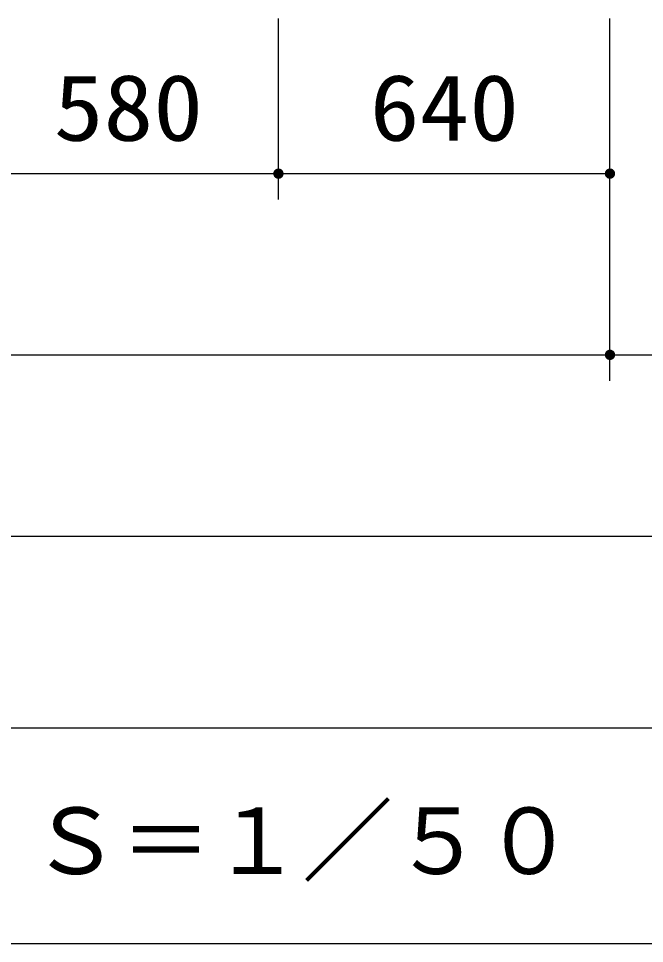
# Model space of a CAD drawing. Units: millimetres, scale not verified. Extents: x -14850 to 14850, y -10500 to 10500.
# Drawn here: x -8282 to -7074, y -8053 to -6266 of the extents above; entities that cross this region are included whole.
import ezdxf
from ezdxf.enums import TextEntityAlignment as Align

# ---------------------------------------------------------------- set-up
doc = ezdxf.new("R2010")
doc.units = ezdxf.units.MM
doc.header["$LTSCALE"] = 50
doc.layers.add('0-1_機器', color=3, linetype='Continuous', lineweight=25)
doc.layers.add('0-2_製作', color=5, linetype='Continuous', lineweight=25)
doc.styles.add('ＭＳ ゴシック', font='')
doc.styles.get('ＭＳ ゴシック').set_extended_font_data('MS Gothic')

msp = doc.modelspace()

# ---------------------------------------------------------------- linework, layer by layer
at = {"layer": '0-1_機器'}
msp.add_line((-10222.58, -8052.89), (-6889.25, -8052.89), dxfattribs=at)
msp.add_lwpolyline([(-10222.58, -7636.22), (-6889.25, -7636.22), (-6889.25, -8052.89)], dxfattribs=at)
at = {"layer": '0-2_製作', "color": 2}
for p, q in [((-7780.6, -6615.99), (-7780.6, -6266.35)), ((-7140.6, -6965.99), (-7140.6, -6266.35)), ((-8360.6, -6565.99), (-7780.6, -6565.99)), ((-7780.6, -6565.99), (-7140.6, -6565.99)), ((-10410.6, -6915.99), (-7140.6, -6915.99)), ((-7140.6, -6915.99), (-6520.6, -6915.99)), ((-10410.6, -7265.99), (-6520.6, -7265.99))]:
    msp.add_line(p, q, dxfattribs=at)
at = {"layer": '0-2_製作'}
for points in [[(-7786.48, -6557.9), (-7780.6, -6555.99), (-7780.6, -6565.99)], [(-7785.42, -6557.23), (-7780.6, -6555.99), (-7786.48, -6557.9)], [(-7784.28, -6556.69), (-7780.6, -6555.99), (-7785.42, -6557.23)], [(-7783.09, -6556.31), (-7780.6, -6555.99), (-7784.28, -6556.69)], [(-7781.86, -6556.07), (-7780.6, -6555.99), (-7783.09, -6556.31)], [(-7780.6, -6555.99), (-7770.6, -6565.99), (-7780.6, -6565.99)], [(-7779.98, -6556.01), (-7770.6, -6565.99), (-7780.6, -6555.99)], [(-7778.73, -6556.17), (-7770.6, -6565.99), (-7779.98, -6556.01)], [(-7778.73, -6556.17), (-7770.68, -6564.74), (-7770.6, -6565.99)], [(-7777.51, -6556.48), (-7770.68, -6564.74), (-7778.73, -6556.17)], [(-7777.51, -6556.48), (-7770.92, -6563.5), (-7770.68, -6564.74)], [(-7776.35, -6556.94), (-7770.92, -6563.5), (-7777.51, -6556.48)], [(-7146.48, -6557.9), (-7140.6, -6555.99), (-7140.6, -6565.99)], [(-7145.42, -6557.23), (-7140.6, -6555.99), (-7146.48, -6557.9)], [(-7144.29, -6556.69), (-7140.6, -6555.99), (-7145.42, -6557.23)], [(-7143.09, -6556.31), (-7140.6, -6555.99), (-7144.29, -6556.69)], [(-7141.86, -6556.07), (-7140.6, -6555.99), (-7143.09, -6556.31)], [(-7140.6, -6555.99), (-7130.6, -6565.99), (-7140.6, -6565.99)], [(-7139.98, -6556.01), (-7130.6, -6565.99), (-7140.6, -6555.99)], [(-7138.73, -6556.17), (-7130.6, -6565.99), (-7139.98, -6556.01)], [(-7138.73, -6556.17), (-7130.68, -6564.74), (-7130.6, -6565.99)], [(-7137.51, -6556.48), (-7130.68, -6564.74), (-7138.73, -6556.17)], [(-7137.51, -6556.48), (-7130.92, -6563.5), (-7130.68, -6564.74)], [(-7136.35, -6556.94), (-7130.92, -6563.5), (-7137.51, -6556.48)], [(-7790.58, -6565.36), (-7780.6, -6565.99), (-7790.6, -6565.99)], [(-7790.6, -6565.99), (-7782.48, -6575.81), (-7790.52, -6567.24)], [(-7790.6, -6565.99), (-7781.23, -6575.97), (-7782.48, -6575.81)], [(-7780.6, -6565.99), (-7781.23, -6575.97), (-7790.6, -6565.99)], [(-7790.43, -6564.12), (-7780.6, -6565.99), (-7790.58, -6565.36)], [(-7790.52, -6567.24), (-7783.69, -6575.5), (-7790.29, -6568.48)], [(-7790.52, -6567.24), (-7782.48, -6575.81), (-7783.69, -6575.5)], [(-7790.11, -6562.9), (-7780.6, -6565.99), (-7790.43, -6564.12)], [(-7790.29, -6568.48), (-7784.86, -6575.04), (-7789.9, -6569.67)], [(-7790.29, -6568.48), (-7783.69, -6575.5), (-7784.86, -6575.04)], [(-7789.65, -6561.73), (-7780.6, -6565.99), (-7790.11, -6562.9)], [(-7789.9, -6569.67), (-7785.96, -6574.43), (-7789.37, -6570.81)], [(-7789.9, -6569.67), (-7784.86, -6575.04), (-7785.96, -6574.43)], [(-7789.05, -6560.63), (-7780.6, -6565.99), (-7789.65, -6561.73)], [(-7789.37, -6570.81), (-7786.98, -6573.7), (-7788.69, -6571.87)], [(-7789.37, -6570.81), (-7785.96, -6574.43), (-7786.98, -6573.7)], [(-7788.31, -6559.62), (-7780.6, -6565.99), (-7789.05, -6560.63)], [(-7788.69, -6571.87), (-7786.98, -6573.7), (-7787.89, -6572.84)], [(-7787.45, -6558.7), (-7780.6, -6565.99), (-7788.31, -6559.62)], [(-7786.48, -6557.9), (-7780.6, -6565.99), (-7787.45, -6558.7)], [(-7780.6, -6565.99), (-7780.6, -6575.99), (-7781.23, -6575.97)], [(-7780.6, -6565.99), (-7779.35, -6575.91), (-7780.6, -6575.99)], [(-7780.6, -6565.99), (-7778.12, -6575.68), (-7779.35, -6575.91)], [(-7780.6, -6565.99), (-7776.92, -6575.29), (-7778.12, -6575.68)], [(-7780.6, -6565.99), (-7775.79, -6574.75), (-7776.92, -6575.29)], [(-7780.6, -6565.99), (-7774.73, -6574.08), (-7775.79, -6574.75)], [(-7780.6, -6565.99), (-7773.76, -6573.28), (-7774.73, -6574.08)], [(-7770.6, -6565.99), (-7773.76, -6573.28), (-7780.6, -6565.99)], [(-7776.35, -6556.94), (-7771.31, -6562.31), (-7770.92, -6563.5)], [(-7775.25, -6557.55), (-7771.31, -6562.31), (-7776.35, -6556.94)], [(-7775.25, -6557.55), (-7771.84, -6561.17), (-7771.31, -6562.31)], [(-7774.23, -6558.29), (-7771.84, -6561.17), (-7775.25, -6557.55)], [(-7774.23, -6558.29), (-7772.51, -6560.11), (-7771.84, -6561.17)], [(-7773.31, -6559.15), (-7772.51, -6560.11), (-7774.23, -6558.29)], [(-7770.6, -6565.99), (-7772.9, -6572.37), (-7773.76, -6573.28)], [(-7770.6, -6565.99), (-7772.16, -6571.35), (-7772.9, -6572.37)], [(-7770.6, -6565.99), (-7771.56, -6570.25), (-7772.16, -6571.35)], [(-7770.6, -6565.99), (-7771.09, -6569.08), (-7771.56, -6570.25)], [(-7770.6, -6565.99), (-7770.78, -6567.87), (-7771.09, -6569.08)], [(-7770.6, -6565.99), (-7770.62, -6566.62), (-7770.78, -6567.87)], [(-7150.58, -6565.36), (-7140.6, -6565.99), (-7150.6, -6565.99)], [(-7150.6, -6565.99), (-7142.48, -6575.81), (-7150.53, -6567.24)], [(-7150.6, -6565.99), (-7141.23, -6575.97), (-7142.48, -6575.81)], [(-7140.6, -6565.99), (-7141.23, -6575.97), (-7150.6, -6565.99)], [(-7150.43, -6564.12), (-7140.6, -6565.99), (-7150.58, -6565.36)], [(-7150.53, -6567.24), (-7143.69, -6575.5), (-7150.29, -6568.48)], [(-7150.53, -6567.24), (-7142.48, -6575.81), (-7143.69, -6575.5)], [(-7150.12, -6562.9), (-7140.6, -6565.99), (-7150.43, -6564.12)], [(-7150.29, -6568.48), (-7144.86, -6575.04), (-7149.9, -6569.67)], [(-7150.29, -6568.48), (-7143.69, -6575.5), (-7144.86, -6575.04)], [(-7149.65, -6561.73), (-7140.6, -6565.99), (-7150.12, -6562.9)], [(-7149.9, -6569.67), (-7145.96, -6574.43), (-7149.37, -6570.81)], [(-7149.9, -6569.67), (-7144.86, -6575.04), (-7145.96, -6574.43)], [(-7149.05, -6560.63), (-7140.6, -6565.99), (-7149.65, -6561.73)], [(-7149.37, -6570.81), (-7146.98, -6573.7), (-7148.69, -6571.87)], [(-7149.37, -6570.81), (-7145.96, -6574.43), (-7146.98, -6573.7)], [(-7148.31, -6559.62), (-7140.6, -6565.99), (-7149.05, -6560.63)], [(-7148.69, -6571.87), (-7146.98, -6573.7), (-7147.89, -6572.84)], [(-7147.45, -6558.7), (-7140.6, -6565.99), (-7148.31, -6559.62)], [(-7146.48, -6557.9), (-7140.6, -6565.99), (-7147.45, -6558.7)], [(-7140.6, -6565.99), (-7140.6, -6575.99), (-7141.23, -6575.97)], [(-7140.6, -6565.99), (-7139.35, -6575.91), (-7140.6, -6575.99)], [(-7140.6, -6565.99), (-7138.12, -6575.68), (-7139.35, -6575.91)], [(-7140.6, -6565.99), (-7136.92, -6575.29), (-7138.12, -6575.68)], [(-7140.6, -6565.99), (-7135.79, -6574.75), (-7136.92, -6575.29)], [(-7140.6, -6565.99), (-7134.73, -6574.08), (-7135.79, -6574.75)], [(-7140.6, -6565.99), (-7133.76, -6573.28), (-7134.73, -6574.08)], [(-7130.6, -6565.99), (-7133.76, -6573.28), (-7140.6, -6565.99)], [(-7136.35, -6556.94), (-7131.31, -6562.31), (-7130.92, -6563.5)], [(-7135.25, -6557.55), (-7131.31, -6562.31), (-7136.35, -6556.94)], [(-7135.25, -6557.55), (-7131.84, -6561.17), (-7131.31, -6562.31)], [(-7134.23, -6558.29), (-7131.84, -6561.17), (-7135.25, -6557.55)], [(-7134.23, -6558.29), (-7132.51, -6560.11), (-7131.84, -6561.17)], [(-7133.31, -6559.15), (-7132.51, -6560.11), (-7134.23, -6558.29)], [(-7130.6, -6565.99), (-7132.9, -6572.37), (-7133.76, -6573.28)], [(-7130.6, -6565.99), (-7132.16, -6571.35), (-7132.9, -6572.37)], [(-7130.6, -6565.99), (-7131.56, -6570.25), (-7132.16, -6571.35)], [(-7130.6, -6565.99), (-7131.09, -6569.08), (-7131.56, -6570.25)], [(-7130.6, -6565.99), (-7130.78, -6567.87), (-7131.09, -6569.08)], [(-7130.6, -6565.99), (-7130.62, -6566.62), (-7130.78, -6567.87)], [(-7150.12, -6912.9), (-7140.6, -6915.99), (-7150.43, -6914.12)], [(-7149.65, -6911.73), (-7140.6, -6915.99), (-7150.12, -6912.9)], [(-7149.05, -6910.63), (-7140.6, -6915.99), (-7149.65, -6911.73)], [(-7148.31, -6909.62), (-7140.6, -6915.99), (-7149.05, -6910.63)], [(-7147.45, -6908.7), (-7140.6, -6915.99), (-7148.31, -6909.62)], [(-7147.45, -6908.7), (-7140.6, -6905.99), (-7140.6, -6915.99)], [(-7146.48, -6907.9), (-7140.6, -6905.99), (-7147.45, -6908.7)], [(-7145.42, -6907.23), (-7140.6, -6905.99), (-7146.48, -6907.9)], [(-7144.29, -6906.69), (-7140.6, -6905.99), (-7145.42, -6907.23)], [(-7143.09, -6906.31), (-7140.6, -6905.99), (-7144.29, -6906.69)], [(-7141.86, -6906.07), (-7140.6, -6905.99), (-7143.09, -6906.31)], [(-7140.6, -6905.99), (-7130.6, -6915.99), (-7140.6, -6915.99)], [(-7139.98, -6906.01), (-7130.6, -6915.99), (-7140.6, -6905.99)], [(-7139.98, -6906.01), (-7130.68, -6914.74), (-7130.6, -6915.99)], [(-7138.73, -6906.17), (-7130.68, -6914.74), (-7139.98, -6906.01)], [(-7138.73, -6906.17), (-7130.92, -6913.5), (-7130.68, -6914.74)], [(-7137.51, -6906.48), (-7130.92, -6913.5), (-7138.73, -6906.17)], [(-7137.51, -6906.48), (-7131.31, -6912.31), (-7130.92, -6913.5)], [(-7136.35, -6906.94), (-7131.31, -6912.31), (-7137.51, -6906.48)], [(-7136.35, -6906.94), (-7131.84, -6911.17), (-7131.31, -6912.31)], [(-7135.25, -6907.55), (-7131.84, -6911.17), (-7136.35, -6906.94)], [(-7135.25, -6907.55), (-7132.51, -6910.11), (-7131.84, -6911.17)], [(-7134.23, -6908.29), (-7132.51, -6910.11), (-7135.25, -6907.55)], [(-7134.23, -6908.29), (-7133.31, -6909.15), (-7132.51, -6910.11)], [(-7150.58, -6915.36), (-7140.6, -6915.99), (-7150.6, -6915.99)], [(-7150.6, -6915.99), (-7141.23, -6925.97), (-7150.53, -6917.24)], [(-7150.6, -6915.99), (-7140.6, -6925.99), (-7141.23, -6925.97)], [(-7140.6, -6915.99), (-7140.6, -6925.99), (-7150.6, -6915.99)], [(-7150.43, -6914.12), (-7140.6, -6915.99), (-7150.58, -6915.36)], [(-7150.53, -6917.24), (-7142.48, -6925.81), (-7150.29, -6918.48)], [(-7150.53, -6917.24), (-7141.23, -6925.97), (-7142.48, -6925.81)], [(-7150.29, -6918.48), (-7143.69, -6925.5), (-7149.9, -6919.67)], [(-7150.29, -6918.48), (-7142.48, -6925.81), (-7143.69, -6925.5)], [(-7149.9, -6919.67), (-7144.86, -6925.04), (-7149.37, -6920.81)], [(-7149.9, -6919.67), (-7143.69, -6925.5), (-7144.86, -6925.04)], [(-7149.37, -6920.81), (-7145.96, -6924.43), (-7148.69, -6921.87)], [(-7149.37, -6920.81), (-7144.86, -6925.04), (-7145.96, -6924.43)], [(-7148.69, -6921.87), (-7146.98, -6923.7), (-7147.89, -6922.84)], [(-7148.69, -6921.87), (-7145.96, -6924.43), (-7146.98, -6923.7)], [(-7140.6, -6915.99), (-7139.35, -6925.91), (-7140.6, -6925.99)], [(-7140.6, -6915.99), (-7138.12, -6925.68), (-7139.35, -6925.91)], [(-7140.6, -6915.99), (-7136.92, -6925.29), (-7138.12, -6925.68)], [(-7140.6, -6915.99), (-7135.79, -6924.75), (-7136.92, -6925.29)], [(-7140.6, -6915.99), (-7134.73, -6924.08), (-7135.79, -6924.75)], [(-7140.6, -6915.99), (-7133.76, -6923.28), (-7134.73, -6924.08)], [(-7140.6, -6915.99), (-7132.9, -6922.37), (-7133.76, -6923.28)], [(-7130.6, -6915.99), (-7132.9, -6922.37), (-7140.6, -6915.99)], [(-7130.6, -6915.99), (-7132.16, -6921.35), (-7132.9, -6922.37)], [(-7130.6, -6915.99), (-7131.56, -6920.25), (-7132.16, -6921.35)], [(-7130.6, -6915.99), (-7131.09, -6919.08), (-7131.56, -6920.25)], [(-7130.6, -6915.99), (-7130.78, -6917.87), (-7131.09, -6919.08)], [(-7130.6, -6915.99), (-7130.62, -6916.62), (-7130.78, -6917.87)]]:
    msp.add_solid(points, dxfattribs=at)

# ---------------------------------------------------------------- texts
at = {"layer": '0-1_機器', "color": 4, "style": 'ＭＳ ゴシック'}
msp.add_text('Ｓ＝１／５０', height=128.4, dxfattribs=at).set_placement((-8260.28, -7957.12), align=Align.BOTTOM_LEFT)
at = {"layer": '0-2_製作', "color": 4, "style": 'ＭＳ ゴシック', "width": 1.1}
for s, p in [('580', (-8214.35, -6540.99)), ('640', (-7604.35, -6540.99))]:
    msp.add_text(s, height=128.4, dxfattribs=at).set_placement(p, align=Align.BOTTOM_LEFT)

doc.saveas('drawing.dxf')
